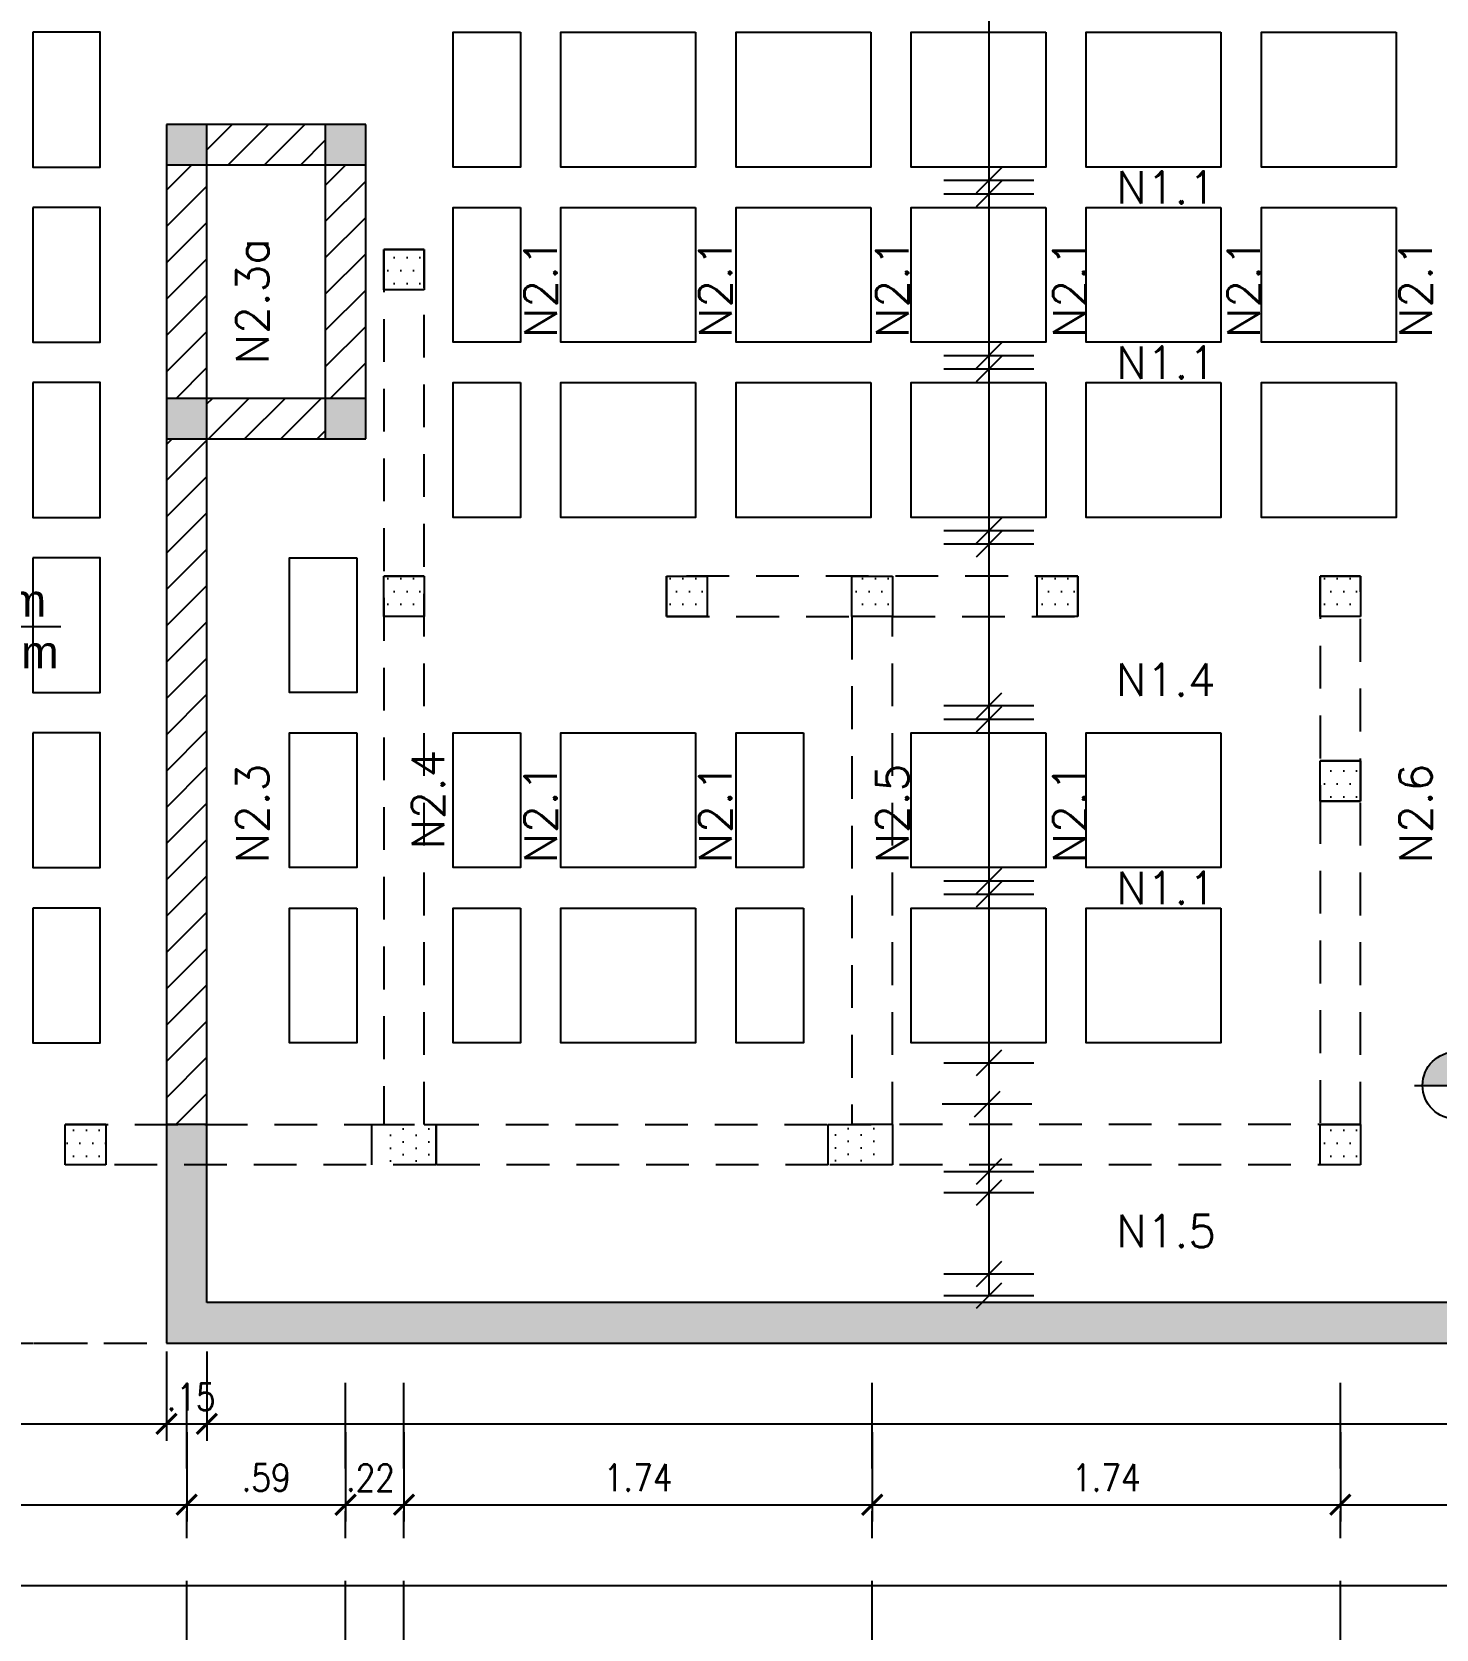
# Model space of a CAD drawing. Header units: millimetres. Extents: x -5.9 to 53.8, y -5.5 to 13.4.
# Drawn here: x -0.61 to 4.61, y -1.14 to 4.79 of the extents above; entities that cross this region are included whole.
import ezdxf
from ezdxf.enums import TextEntityAlignment as Align

# ---------------------------------------------------------------- set-up
doc = ezdxf.new("R2010")
doc.units = ezdxf.units.MM
doc.header["$LTSCALE"] = 0.05
for name, pattern in [('DASHDOT2', [12.7, 6.35, -3.175, 0, -3.175]), ('HIDDEN2', [4.7625, 3.175, -1.5875]), ('PLANTA BAJA$0$Proyecciones', [0.003, 0.002, -0.001])]:
    doc.linetypes.add(name, pattern=pattern)
for name, color, linetype in [('ACOTADO', 2, 'Continuous'), ('EJES', 1, 'DASHDOT2'), ('PLANTA ALTA$0$CONT_CORTE', 2, 'HIDDEN2'), ('PLANTA ALTA$0$PRETIL', 2, 'HIDDEN2'), ('PLANTA BAJA$0$ACHURADO', 1, 'Continuous'), ('PLANTA BAJA$0$CANT_VIS', 3, 'Continuous'), ('PLANTA BAJA$0$CONT_CORTE', 4, 'Continuous'), ('PLANTA BAJA$0$LOSA', 254, 'Continuous'), ('TEXTO_REFUERZO', 3, 'Continuous'), ('TXT_IND', 2, 'Continuous')]:
    doc.layers.add(name, color=color, linetype=linetype)
doc.styles.add('ACOTAMIENTOS', font='romans.shx', dxfattribs={"width": 0.85})
doc.styles.add('ARIAL', font='arial.ttf')
doc.styles.get("Standard").update_dxf_attribs({"font": 'romans.shx'})
doc.dimstyles.new('ACOTA_50', dxfattribs={"dimscale": 0.05, "dimtxt": 2, "dimasz": 1.5, "dimexe": 1.25, "dimexo": 0.625, "dimgap": 1, "dimtad": 1, "dimzin": 4, "dimdsep": 46, "dimtxsty": 'ACOTAMIENTOS', "dimblk1": 'ARCHTICK', "dimblk2": 'ARCHTICK', "dimsah": 1, "dimcen": 1.5, "dimclrd": 1, "dimclre": 1, "dimclrt": 256, "dimadec": 0, "dimazin": 0, "dimtfac": 1, "dimtofl": 0, "dimtmove": 2, "dimatfit": 3, "dimfxl": 0, "dimtolj": 1, "dimtzin": 0, "dimarcsym": 0})

# ---------------------------------------------------------------- blocks, each defined once
blk = doc.blocks.new('_ARCHTICK')
at = {"color": 0, "linetype": 'ByBlock', "const_width": 0.15}
blk.add_lwpolyline([(-0.5, -0.5), (0.5, 0.5)], dxfattribs=at)
blk = doc.blocks.new('*D102')
at = {"layer": 'ACOTADO', "color": 1, "lineweight": -2}
for p, q in [((-2.1507, -0.1063), (-2.1507, -0.4375)), ((-0.1075, -0.1063), (-0.1075, -0.4375)), ((-2.1507, -0.375), (-0.1075, -0.375))]:
    blk.add_line(p, q, dxfattribs=at)
at = {"layer": 'DEFPOINTS', "color": 0}
for p in [(-2.1507, -0.075), (-0.1075, -0.075), (-0.1075, -0.375)]:
    blk.add_point(p, dxfattribs=at)
at = {"layer": 'ACOTADO', "color": 1, "lineweight": -2, "xscale": 0.07500000000000001, "yscale": 0.07500000000000001, "zscale": 0.07500000000000001, "rotation": 180}
blk.add_blockref('_ARCHTICK', (-2.1507, -0.375), dxfattribs=at)
at = {"layer": 'ACOTADO', "color": 1, "lineweight": -2, "xscale": 0.07500000000000001, "yscale": 0.07500000000000001, "zscale": 0.07500000000000001}
blk.add_blockref('_ARCHTICK', (-0.1075, -0.375), dxfattribs=at)
at = {"layer": 'ACOTADO', "insert": (-1.1291, -0.275), "char_height": 0.1, "attachment_point": 5, "style": 'ACOTAMIENTOS'}
blk.add_mtext('\\A1;2.04', dxfattribs=at)
blk = doc.blocks.new('*D103')
at = {"layer": 'ACOTADO', "color": 1, "lineweight": -2}
for p, q in [((-0.1075, -0.1063), (-0.1075, -0.4375)), ((0.0425, -0.1062), (0.0425, -0.4375)), ((-0.1075, -0.375), (0.0425, -0.375))]:
    blk.add_line(p, q, dxfattribs=at)
at = {"layer": 'DEFPOINTS', "color": 0}
for p in [(-0.1075, -0.075), (0.0425, -0.075), (0.0425, -0.375)]:
    blk.add_point(p, dxfattribs=at)
at = {"layer": 'ACOTADO', "color": 1, "lineweight": -2, "xscale": 0.07500000000000001, "yscale": 0.07500000000000001, "zscale": 0.07500000000000001, "rotation": 180}
blk.add_blockref('_ARCHTICK', (-0.1075, -0.375), dxfattribs=at)
at = {"layer": 'ACOTADO', "color": 1, "lineweight": -2, "xscale": 0.07500000000000001, "yscale": 0.07500000000000001, "zscale": 0.07500000000000001}
blk.add_blockref('_ARCHTICK', (0.0425, -0.375), dxfattribs=at)
at = {"layer": 'ACOTADO', "insert": (-0.0163, -0.275), "char_height": 0.1, "attachment_point": 5, "style": 'ACOTAMIENTOS'}
blk.add_mtext('\\A1;.15', dxfattribs=at)
blk = doc.blocks.new('*D104')
at = {"layer": 'ACOTADO', "color": 1, "lineweight": -2}
for p, q in [((0.0425, -0.1062), (0.0425, -0.4375)), ((12.3429, -0.1063), (12.3429, -0.4375)), ((0.0425, -0.375), (12.3429, -0.375))]:
    blk.add_line(p, q, dxfattribs=at)
at = {"layer": 'DEFPOINTS', "color": 0}
for p in [(0.0425, -0.075), (12.3429, -0.075), (12.3429, -0.375)]:
    blk.add_point(p, dxfattribs=at)
at = {"layer": 'ACOTADO', "color": 1, "lineweight": -2, "xscale": 0.07500000000000001, "yscale": 0.07500000000000001, "zscale": 0.07500000000000001, "rotation": 180}
blk.add_blockref('_ARCHTICK', (0.0425, -0.375), dxfattribs=at)
at = {"layer": 'ACOTADO', "color": 1, "lineweight": -2, "xscale": 0.07500000000000001, "yscale": 0.07500000000000001, "zscale": 0.07500000000000001}
blk.add_blockref('_ARCHTICK', (12.3429, -0.375), dxfattribs=at)
at = {"layer": 'ACOTADO', "insert": (9.078, -0.275), "char_height": 0.1, "attachment_point": 5, "style": 'ACOTAMIENTOS'}
blk.add_mtext('\\A1;12.30', dxfattribs=at)
blk = doc.blocks.new('*D139')
at = {"layer": 'ACOTADO', "color": 1, "lineweight": -2}
for p, q in [((-2.3007, -0.4063), (-2.3007, -0.7375)), ((-0.0325, -0.4063), (-0.0325, -0.7375)), ((-2.3007, -0.675), (-0.0325, -0.675))]:
    blk.add_line(p, q, dxfattribs=at)
at = {"layer": 'DEFPOINTS', "color": 0}
for p in [(-2.3007, -0.375), (-0.0325, -0.375), (-0.0325, -0.675)]:
    blk.add_point(p, dxfattribs=at)
at = {"layer": 'ACOTADO', "color": 1, "lineweight": -2, "xscale": 0.07500000000000001, "yscale": 0.07500000000000001, "zscale": 0.07500000000000001, "rotation": 180}
blk.add_blockref('_ARCHTICK', (-2.3007, -0.675), dxfattribs=at)
at = {"layer": 'ACOTADO', "color": 1, "lineweight": -2, "xscale": 0.07500000000000001, "yscale": 0.07500000000000001, "zscale": 0.07500000000000001}
blk.add_blockref('_ARCHTICK', (-0.0325, -0.675), dxfattribs=at)
at = {"layer": 'ACOTADO', "insert": (-1.1666, -0.575), "char_height": 0.1, "attachment_point": 5, "style": 'ACOTAMIENTOS'}
blk.add_mtext('\\A1;2.27', dxfattribs=at)
blk = doc.blocks.new('*D140')
at = {"layer": 'ACOTADO', "color": 1, "lineweight": -2}
for p, q in [((-0.0325, -0.4063), (-0.0325, -0.7375)), ((0.5571, -0.4063), (0.5571, -0.7375)), ((-0.0325, -0.675), (0.5571, -0.675))]:
    blk.add_line(p, q, dxfattribs=at)
at = {"layer": 'DEFPOINTS', "color": 0}
for p in [(-0.0325, -0.375), (0.5571, -0.375), (0.5571, -0.675)]:
    blk.add_point(p, dxfattribs=at)
at = {"layer": 'ACOTADO', "color": 1, "lineweight": -2, "xscale": 0.07500000000000001, "yscale": 0.07500000000000001, "zscale": 0.07500000000000001, "rotation": 180}
blk.add_blockref('_ARCHTICK', (-0.0325, -0.675), dxfattribs=at)
at = {"layer": 'ACOTADO', "color": 1, "lineweight": -2, "xscale": 0.07500000000000001, "yscale": 0.07500000000000001, "zscale": 0.07500000000000001}
blk.add_blockref('_ARCHTICK', (0.5571, -0.675), dxfattribs=at)
at = {"layer": 'ACOTADO', "insert": (0.2623, -0.575), "char_height": 0.1, "attachment_point": 5, "style": 'ACOTAMIENTOS'}
blk.add_mtext('\\A1;.59', dxfattribs=at)
blk = doc.blocks.new('*D141')
at = {"layer": 'ACOTADO', "color": 1, "lineweight": -2}
for p, q in [((0.5571, -0.4063), (0.5571, -0.7375)), ((0.774, -0.4063), (0.774, -0.7375)), ((0.5571, -0.675), (0.774, -0.675))]:
    blk.add_line(p, q, dxfattribs=at)
at = {"layer": 'DEFPOINTS', "color": 0}
for p in [(0.5571, -0.375), (0.774, -0.375), (0.774, -0.675)]:
    blk.add_point(p, dxfattribs=at)
at = {"layer": 'ACOTADO', "color": 1, "lineweight": -2, "xscale": 0.07500000000000001, "yscale": 0.07500000000000001, "zscale": 0.07500000000000001, "rotation": 180}
blk.add_blockref('_ARCHTICK', (0.5571, -0.675), dxfattribs=at)
at = {"layer": 'ACOTADO', "color": 1, "lineweight": -2, "xscale": 0.07500000000000001, "yscale": 0.07500000000000001, "zscale": 0.07500000000000001}
blk.add_blockref('_ARCHTICK', (0.774, -0.675), dxfattribs=at)
at = {"layer": 'ACOTADO', "insert": (0.6493, -0.575), "char_height": 0.1, "attachment_point": 5, "style": 'ACOTAMIENTOS'}
blk.add_mtext('\\A1;.22', dxfattribs=at)
blk = doc.blocks.new('*D288')
at = {"layer": 'ACOTADO', "color": 1, "lineweight": -2}
for p, q in [((0.774, -0.4063), (0.774, -0.7375)), ((2.5121, -0.4063), (2.5121, -0.7375)), ((0.774, -0.675), (2.5121, -0.675))]:
    blk.add_line(p, q, dxfattribs=at)
at = {"layer": 'DEFPOINTS', "color": 0}
for p in [(0.774, -0.375), (2.5121, -0.375), (2.5121, -0.675)]:
    blk.add_point(p, dxfattribs=at)
at = {"layer": 'ACOTADO', "color": 1, "lineweight": -2, "xscale": 0.07500000000000001, "yscale": 0.07500000000000001, "zscale": 0.07500000000000001, "rotation": 180}
blk.add_blockref('_ARCHTICK', (0.774, -0.675), dxfattribs=at)
at = {"layer": 'ACOTADO', "color": 1, "lineweight": -2, "xscale": 0.07500000000000001, "yscale": 0.07500000000000001, "zscale": 0.07500000000000001}
blk.add_blockref('_ARCHTICK', (2.5121, -0.675), dxfattribs=at)
at = {"layer": 'ACOTADO', "insert": (1.643, -0.575), "char_height": 0.1, "attachment_point": 5, "style": 'ACOTAMIENTOS'}
blk.add_mtext('\\A1;1.74', dxfattribs=at)
blk = doc.blocks.new('*D289')
at = {"layer": 'ACOTADO', "color": 1, "lineweight": -2}
for p, q in [((2.5121, -0.4063), (2.5121, -0.7375)), ((4.2501, -0.4063), (4.2501, -0.7375)), ((2.5121, -0.675), (4.2501, -0.675))]:
    blk.add_line(p, q, dxfattribs=at)
at = {"layer": 'DEFPOINTS', "color": 0}
for p in [(2.5121, -0.375), (4.2501, -0.375), (4.2501, -0.675)]:
    blk.add_point(p, dxfattribs=at)
at = {"layer": 'ACOTADO', "color": 1, "lineweight": -2, "xscale": 0.07500000000000001, "yscale": 0.07500000000000001, "zscale": 0.07500000000000001, "rotation": 180}
blk.add_blockref('_ARCHTICK', (2.5121, -0.675), dxfattribs=at)
at = {"layer": 'ACOTADO', "color": 1, "lineweight": -2, "xscale": 0.07500000000000001, "yscale": 0.07500000000000001, "zscale": 0.07500000000000001}
blk.add_blockref('_ARCHTICK', (4.2501, -0.675), dxfattribs=at)
at = {"layer": 'ACOTADO', "insert": (3.3811, -0.575), "char_height": 0.1, "attachment_point": 5, "style": 'ACOTAMIENTOS'}
blk.add_mtext('\\A1;1.74', dxfattribs=at)
blk = doc.blocks.new('*D290')
at = {"layer": 'ACOTADO', "color": 1, "lineweight": -2}
for p, q in [((4.2501, -0.4063), (4.2501, -0.7375)), ((5.7381, -0.4063), (5.7381, -0.7375)), ((4.2501, -0.675), (5.7381, -0.675))]:
    blk.add_line(p, q, dxfattribs=at)
at = {"layer": 'DEFPOINTS', "color": 0}
for p in [(4.2501, -0.375), (5.7381, -0.375), (5.7381, -0.675)]:
    blk.add_point(p, dxfattribs=at)
at = {"layer": 'ACOTADO', "color": 1, "lineweight": -2, "xscale": 0.07500000000000001, "yscale": 0.07500000000000001, "zscale": 0.07500000000000001, "rotation": 180}
blk.add_blockref('_ARCHTICK', (4.2501, -0.675), dxfattribs=at)
at = {"layer": 'ACOTADO', "color": 1, "lineweight": -2, "xscale": 0.07500000000000001, "yscale": 0.07500000000000001, "zscale": 0.07500000000000001}
blk.add_blockref('_ARCHTICK', (5.7381, -0.675), dxfattribs=at)
at = {"layer": 'ACOTADO', "insert": (4.9941, -0.575), "char_height": 0.1, "attachment_point": 5, "style": 'ACOTAMIENTOS'}
blk.add_mtext('\\A1;1.49', dxfattribs=at)
blk = doc.blocks.new('*D93')
at = {"layer": 'ACOTADO', "color": 1, "lineweight": -2}
for p, q in [((-2.3007, -0.7063), (-2.3007, -1.0375)), ((25.7377, -0.7063), (25.7377, -1.0375)), ((-2.3007, -0.975), (25.7377, -0.975))]:
    blk.add_line(p, q, dxfattribs=at)
at = {"layer": 'DEFPOINTS', "color": 0}
for p in [(-2.3007, -0.675), (25.7377, -0.675), (25.7377, -0.975)]:
    blk.add_point(p, dxfattribs=at)
at = {"layer": 'ACOTADO', "color": 1, "lineweight": -2, "xscale": 0.07500000000000001, "yscale": 0.07500000000000001, "zscale": 0.07500000000000001, "rotation": 180}
blk.add_blockref('_ARCHTICK', (-2.3007, -0.975), dxfattribs=at)
at = {"layer": 'ACOTADO', "color": 1, "lineweight": -2, "xscale": 0.07500000000000001, "yscale": 0.07500000000000001, "zscale": 0.07500000000000001}
blk.add_blockref('_ARCHTICK', (25.7377, -0.975), dxfattribs=at)
at = {"layer": 'ACOTADO', "insert": (9.078, -0.875), "char_height": 0.1, "attachment_point": 5, "style": 'ACOTAMIENTOS'}
blk.add_mtext('\\A1;28.04', dxfattribs=at)
blk = doc.blocks.new('COTA50')
at = {"layer": 'TEXTO_REFUERZO', "color": 1}
blk.add_line((0, -0.125), (0, 0.125), dxfattribs=at)
at = {"layer": 'TEXTO_REFUERZO', "color": 3}
blk.add_line((-0.0354, -0.0354), (0.0354, 0.0354), dxfattribs=at)
blk = doc.blocks.new('NIVEL-PLANTA')
at = {"layer": 'TXT_IND'}
for points in [[(-0.47, 0), (-0.345, 0), (-0.345, 0.125, 0.414214)], [(-0.345, -0.125, 0.414214), (-0.22, 0), (-0.345, 0)]]:
    blk.add_hatch(color=1, dxfattribs=at).paths.add_polyline_path(points)
for p, q in [((-0.345, 0.15), (-0.345, -0.15)), ((-0.5, 0), (0.5, 0)), ((-0.22, 0), (0.5, 0))]:
    blk.add_line(p, q, dxfattribs=at)
at = {"layer": 'TXT_IND', "color": 3}
blk.add_circle((-0.345, 0), 0.125, dxfattribs=at)
at = {"layer": 'TXT_IND', "style": 'ARIAL'}
blk.add_attdef('NIVEL', text='', height=0.12, dxfattribs=at).set_placement((0.14, 0), align=Align.BOTTOM_CENTER)
at = {"layer": 'TXT_IND', "style": 'ARIAL', "width": 0.95}
blk.add_attdef('PERALTE', text='', height=0.12, dxfattribs=at).set_placement((0.14, -0.1911), align=Align.BOTTOM_CENTER)

msp = doc.modelspace()

# ---------------------------------------------------------------- hatches: boundary and pattern name
at = {"layer": 'PLANTA ALTA$0$PRETIL'}
h = msp.add_hatch(dxfattribs=at)
h.set_pattern_fill('DOTS', color=256, scale=0.03)
h.paths.add_polyline_path([(0.849, 3.9838), (0.699, 3.9838), (0.699, 3.8338), (0.849, 3.8338)])
h = msp.add_hatch(dxfattribs=at)
h.set_pattern_fill('DOTS', color=256, scale=0.03)
h.paths.add_polyline_path([(0.849, 2.771), (0.699, 2.771), (0.699, 2.621), (0.849, 2.621)])
h = msp.add_hatch(dxfattribs=at)
h.set_pattern_fill('DOTS', color=256, scale=0.03)
h.paths.add_polyline_path([(1.899, 2.771), (1.749, 2.771), (1.749, 2.621), (1.899, 2.621)])
h = msp.add_hatch(dxfattribs=at)
h.set_pattern_fill('DOTS', color=256, scale=0.03)
h.paths.add_polyline_path([(2.5871, 2.771), (2.4371, 2.771), (2.4371, 2.621), (2.5871, 2.621)])
h = msp.add_hatch(dxfattribs=at)
h.set_pattern_fill('DOTS', color=256, scale=0.03)
h.paths.add_polyline_path([(3.2751, 2.771), (3.1251, 2.771), (3.1251, 2.621), (3.2751, 2.621)])
h = msp.add_hatch(dxfattribs=at)
h.set_pattern_fill('DOTS', color=256, scale=0.03)
h.paths.add_polyline_path([(4.3251, 2.771), (4.1751, 2.771), (4.1751, 2.621), (4.3251, 2.621)])
h = msp.add_hatch(dxfattribs=at)
h.set_pattern_fill('DOTS', color=256, scale=0.03)
h.paths.add_polyline_path([(4.3251, 2.086), (4.1751, 2.086), (4.1751, 1.936), (4.3251, 1.936)])
h = msp.add_hatch(dxfattribs=at)
h.set_pattern_fill('DOTS', color=256, scale=0.03)
h.paths.add_polyline_path([(-0.3332, 0.736), (-0.4832, 0.736), (-0.4832, 0.586), (-0.3332, 0.586)])
h = msp.add_hatch(dxfattribs=at)
h.set_pattern_fill('DOTS', color=256, scale=0.03, angle=90)
h.set_pattern_definition([(90, (7.200523, 2.88671), (-0.047625, 0.0238125), [0, -0.047625])])
h.paths.add_polyline_path([(0.693, 0.736), (0.693, 0.586), (0.893, 0.586), (0.893, 0.736)])
h = msp.add_hatch(dxfattribs=at)
h.set_pattern_fill('DOTS', color=256, scale=0.03, angle=-90)
h.set_pattern_definition([(270, (-3.958503, -1.56471), (0.047625, -0.0238125), [0, -0.047625])])
h.paths.add_polyline_path([(2.549, 0.586), (2.549, 0.736), (2.349, 0.736), (2.349, 0.586)])
h = msp.add_hatch(dxfattribs=at)
h.set_pattern_fill('DOTS', color=256, scale=0.03)
h.paths.add_polyline_path([(4.3251, 0.736), (4.1751, 0.736), (4.1751, 0.586), (4.3251, 0.586)])
at = {"layer": 'PLANTA BAJA$0$ACHURADO'}
h = msp.add_hatch(color=252, dxfattribs=at)
h.dxf.hatch_style = 1
h.paths.add_polyline_path([(24.9803, 7.3819), (24.9494, 7.4044), (24.8458, 7.3935), (25.4848, 1.3137), (25.4893, 1.3099), (25.4853, 1.3095), (25.615, 0.075), (24.4555, 0.075), (23.3221, 0.075), (23.3047, 0.2399), (23.1556, 0.2242), (23.1712, 0.075), (20.0577, 0.075), (20.0577, 0.225), (19.9077, 0.225), (19.9077, 0.075), (16.2038, 0.075), (16.2038, 0.225), (16.0538, 0.225), (16.0538, 0.075), (12.4929, 0.075), (12.4929, 0.736), (12.3429, 0.736), (12.3429, 0.075), (0.0425, 0.075), (0.0425, 0.736), (-0.1075, 0.736), (-0.1075, -0.075), (25.6746, -0.075), (25.7631, -0.0657)])
h = msp.add_hatch(color=252, dxfattribs=at)
h.dxf.hatch_style = 1
h.paths.add_polyline_path([(0.0425, 4.4471), (-0.1075, 4.4471), (-0.1075, 4.2971), (0.0425, 4.2971)])
h = msp.add_hatch(dxfattribs=at)
h.set_pattern_fill('ANSI31', color=256, scale=0.03)
h.paths.add_polyline_path([(0.4821, 4.4471), (0.0425, 4.4471), (0.0425, 4.2971), (0.4821, 4.2971)])
h = msp.add_hatch(color=252, dxfattribs=at)
h.dxf.hatch_style = 1
h.paths.add_polyline_path([(0.6321, 4.4471), (0.4821, 4.4471), (0.4821, 4.2971), (0.6321, 4.2971)])
h = msp.add_hatch(dxfattribs=at)
h.set_pattern_fill('ANSI31', color=256, scale=0.03)
h.paths.add_polyline_path([(0.0425, 4.2971), (-0.1075, 4.2971), (-0.1075, 3.4308), (0.0425, 3.4308)])
h = msp.add_hatch(dxfattribs=at)
h.set_pattern_fill('ANSI31', color=256, scale=0.03)
h.set_pattern_definition([(45, (0.0325, 0), (-0.067352, 0.067352), [])])
h.paths.add_polyline_path([(0.6321, 4.2971), (0.4821, 4.2971), (0.4821, 3.4308), (0.6321, 3.4308)])
h = msp.add_hatch(color=252, dxfattribs=at)
h.dxf.hatch_style = 1
h.paths.add_polyline_path([(0.0425, 3.4308), (-0.1075, 3.4308), (-0.1075, 3.2808), (0.0425, 3.2808)])
h = msp.add_hatch(dxfattribs=at)
h.set_pattern_fill('ANSI31', color=256, scale=0.03)
h.paths.add_polyline_path([(0.4821, 3.4308), (0.0425, 3.4308), (0.0425, 3.2808), (0.4821, 3.2808)])
h = msp.add_hatch(color=252, dxfattribs=at)
h.dxf.hatch_style = 1
h.paths.add_polyline_path([(0.6321, 3.4308), (0.4821, 3.4308), (0.4821, 3.2808), (0.6321, 3.2808)])
h = msp.add_hatch(dxfattribs=at)
h.set_pattern_fill('ANSI31', color=256, scale=0.03)
h.paths.add_polyline_path([(0.0425, 3.2808), (-0.1075, 3.2808), (-0.1075, 0.736), (0.0425, 0.736)])

# ---------------------------------------------------------------- linework, layer by layer
at = {"layer": 'EJES'}
for p, q in [((-0.0325, -1.275), (-0.0325, -0.075)), ((0.5571, -1.275), (0.5571, -0.075)), ((2.5121, -1.275), (2.5121, -0.075)), ((4.2501, -1.275), (4.2501, -0.075))]:
    msp.add_line(p, q, dxfattribs=at)
msp.add_lwpolyline([(0.774, -1.275), (0.774, -0.075)], dxfattribs=at)
at = {"layer": 'PLANTA ALTA$0$CONT_CORTE'}
for p, q in [((0.699, 3.9838), (0.699, 0.736)), ((0.849, 3.9838), (0.699, 3.9838)), ((0.849, 3.9838), (0.699, 3.9838)), ((0.849, 0.736), (0.849, 3.9838)), ((0.849, 2.771), (0.699, 2.771)), ((3.2751, 2.771), (1.749, 2.771)), ((1.749, 2.771), (1.749, 2.621)), ((3.2751, 2.621), (3.2751, 2.771)), ((4.3251, 2.771), (4.1751, 2.771)), ((4.1751, 2.771), (4.1751, 1.936)), ((4.3251, 1.936), (4.3251, 2.771)), ((1.749, 2.621), (2.4371, 2.621)), ((2.4371, 2.621), (2.4371, 0.736)), ((2.5871, 2.621), (3.2751, 2.621)), ((2.5871, 0.736), (2.5871, 2.621)), ((4.3251, 2.086), (4.1751, 2.086)), ((4.1751, 1.936), (4.3251, 1.936)), ((-0.4832, 0.736), (0.699, 0.736)), ((-0.4832, 0.586), (-0.4832, 0.736)), ((-0.3332, 0.736), (-0.4832, 0.736)), ((0.849, 0.736), (0.893, 0.736)), ((0.893, 0.586), (0.893, 0.736)), ((2.349, 0.736), (2.4371, 0.736)), ((2.349, 0.586), (2.349, 0.736)), ((2.5871, 0.736), (2.4371, 0.736)), ((4.3251, 0.736), (2.5871, 0.736)), ((4.3251, 0.736), (4.1751, 0.736)), ((4.3251, 0.736), (4.3251, 0.586)), ((0.893, 0.586), (-0.4832, 0.586)), ((4.3251, 0.586), (2.349, 0.586))]:
    msp.add_line(p, q, dxfattribs=at)
for points in [[(0.699, 3.9838), (0.849, 3.9838), (0.849, 3.8338), (0.699, 3.8338)], [(0.699, 2.771), (0.849, 2.771), (0.849, 2.621), (0.699, 2.621)], [(1.749, 2.771), (1.899, 2.771), (1.899, 2.621), (1.749, 2.621)], [(2.4371, 2.771), (2.5871, 2.771), (2.5871, 2.621), (2.4371, 2.621)], [(3.1251, 2.771), (3.2751, 2.771), (3.2751, 2.621), (3.1251, 2.621)], [(4.1751, 2.771), (4.3251, 2.771), (4.3251, 2.621), (4.1751, 2.621)], [(4.1751, 2.086), (4.3251, 2.086), (4.3251, 1.936), (4.1751, 1.936)], [(-0.4832, 0.736), (-0.3332, 0.736), (-0.3332, 0.586), (-0.4832, 0.586)], [(0.893, 0.736), (0.893, 0.586), (0.6549, 0.586), (0.6549, 0.736)], [(2.5871, 0.736), (2.5871, 0.586), (2.349, 0.586), (2.349, 0.736)], [(4.1751, 0.736), (4.3251, 0.736), (4.3251, 0.586), (4.1751, 0.586)]]:
    msp.add_lwpolyline(points, close=True, dxfattribs=at)
at = {"layer": 'PLANTA ALTA$0$PRETIL'}
for p, q in [((4.1751, 1.936), (4.1751, 0.736)), ((4.3251, 0.736), (4.3251, 1.936)), ((0.893, 0.736), (2.349, 0.736)), ((2.349, 0.586), (0.893, 0.586)), ((-2.1507, -0.075), (15.1141, -0.075))]:
    msp.add_line(p, q, dxfattribs=at)
at = {"layer": 'PLANTA BAJA$0$CANT_VIS', "linetype": 'PLANTA BAJA$0$Proyecciones'}
msp.add_lwpolyline([(-0.1075, 6.5075), (-2.3007, 6.5075), (-2.3007, -0.075), (-0.1075, -0.075)], dxfattribs=at)
at = {"layer": 'PLANTA BAJA$0$CONT_CORTE'}
for p, q in [((-0.1075, 4.4471), (-0.1075, -0.075)), ((0.6321, 4.4471), (-0.1075, 4.4471)), ((0.0425, 0.075), (0.0425, 4.4478)), ((0.4821, 4.4471), (0.4821, 3.2808)), ((0.6321, 3.2808), (0.6321, 4.4471)), ((-0.1075, 4.2971), (0.6321, 4.2971)), ((0.6321, 3.4308), (-0.1075, 3.4308)), ((-0.1075, 3.2808), (0.6321, 3.2808)), ((0.0425, 0.736), (-0.1075, 0.736)), ((12.3429, 0.075), (0.0425, 0.075)), ((-0.1075, -0.075), (25.6746, -0.075))]:
    msp.add_line(p, q, dxfattribs=at)
at = {"layer": 'PLANTA BAJA$0$LOSA', "color": 1}
for points in [[(-0.6041, 4.7892), (-0.6041, 4.2892), (-0.3541, 4.2892), (-0.3541, 4.7892)], [(1.2067, 4.7892), (1.2067, 4.2892), (0.9567, 4.2892), (0.9567, 4.7892)], [(1.8567, 4.7892), (1.8567, 4.2892), (1.3567, 4.2892), (1.3567, 4.7892)], [(2.5067, 4.7892), (2.5067, 4.2892), (2.0067, 4.2892), (2.0067, 4.7892)], [(3.1567, 4.7892), (3.1567, 4.2892), (2.6567, 4.2892), (2.6567, 4.7892)], [(3.8067, 4.7892), (3.8067, 4.2892), (3.3067, 4.2892), (3.3067, 4.7892)], [(4.4567, 4.7892), (4.4567, 4.2892), (3.9567, 4.2892), (3.9567, 4.7892)], [(-0.6041, 4.1392), (-0.6041, 3.6392), (-0.3541, 3.6392), (-0.3541, 4.1392)], [(1.2067, 4.1392), (1.2067, 3.6392), (0.9567, 3.6392), (0.9567, 4.1392)], [(1.8567, 4.1392), (1.8567, 3.6392), (1.3567, 3.6392), (1.3567, 4.1392)], [(2.5067, 4.1392), (2.5067, 3.6392), (2.0067, 3.6392), (2.0067, 4.1392)], [(3.1567, 4.1392), (3.1567, 3.6392), (2.6567, 3.6392), (2.6567, 4.1392)], [(3.8067, 4.1392), (3.8067, 3.6392), (3.3067, 3.6392), (3.3067, 4.1392)], [(4.4567, 4.1392), (4.4567, 3.6392), (3.9567, 3.6392), (3.9567, 4.1392)], [(-0.6041, 3.4892), (-0.6041, 2.9892), (-0.3541, 2.9892), (-0.3541, 3.4892)], [(1.2067, 3.4892), (1.2067, 2.9892), (0.9567, 2.9892), (0.9567, 3.4892)], [(1.8567, 3.4892), (1.8567, 2.9892), (1.3567, 2.9892), (1.3567, 3.4892)], [(2.5067, 3.4892), (2.5067, 2.9892), (2.0067, 2.9892), (2.0067, 3.4892)], [(3.1567, 3.4892), (3.1567, 2.9892), (2.6567, 2.9892), (2.6567, 3.4892)], [(3.8067, 3.4892), (3.8067, 2.9892), (3.3067, 2.9892), (3.3067, 3.4892)], [(4.4567, 3.4892), (4.4567, 2.9892), (3.9567, 2.9892), (3.9567, 3.4892)], [(-0.6041, 2.8392), (-0.6041, 2.3392), (-0.3541, 2.3392), (-0.3541, 2.8392)], [(0.5996, 2.8392), (0.5996, 2.3392), (0.3496, 2.3392), (0.3496, 2.8392)], [(-0.6041, 2.1892), (-0.6041, 1.6892), (-0.3541, 1.6892), (-0.3541, 2.1892)], [(0.5996, 2.1892), (0.5996, 1.6892), (0.3496, 1.6892), (0.3496, 2.1892)], [(1.2067, 2.1892), (1.2067, 1.6892), (0.9567, 1.6892), (0.9567, 2.1892)], [(1.8567, 2.1892), (1.8567, 1.6892), (1.3567, 1.6892), (1.3567, 2.1892)], [(2.2567, 2.1892), (2.2567, 1.6892), (2.0067, 1.6892), (2.0067, 2.1892)], [(3.1567, 2.1892), (3.1567, 1.6892), (2.6567, 1.6892), (2.6567, 2.1892)], [(3.8067, 2.1892), (3.8067, 1.6892), (3.3067, 1.6892), (3.3067, 2.1892)], [(-0.6041, 1.5392), (-0.6041, 1.0392), (-0.3541, 1.0392), (-0.3541, 1.5392)], [(0.5996, 1.5392), (0.5996, 1.0392), (0.3496, 1.0392), (0.3496, 1.5392)], [(1.2067, 1.5392), (1.2067, 1.0392), (0.9567, 1.0392), (0.9567, 1.5392)], [(1.8567, 1.5392), (1.8567, 1.0392), (1.3567, 1.0392), (1.3567, 1.5392)], [(2.2567, 1.5392), (2.2567, 1.0392), (2.0067, 1.0392), (2.0067, 1.5392)], [(3.1567, 1.5392), (3.1567, 1.0392), (2.6567, 1.0392), (2.6567, 1.5392)], [(3.8067, 1.5392), (3.8067, 1.0392), (3.3067, 1.0392), (3.3067, 1.5392)]]:
    msp.add_lwpolyline(points, close=True, dxfattribs=at)
at = {"layer": 'TEXTO_REFUERZO', "color": 1}
msp.add_line((2.9452, 7.6904), (2.9452, 0.1), dxfattribs=at)

# ---------------------------------------------------------------- block references
at = {"layer": 'TEXTO_REFUERZO', "xscale": -1.3333, "yscale": 1.3333, "zscale": 1.3333, "rotation": 90}
for p in [(2.9452, 4.2392), (2.9452, 4.1892), (2.9452, 3.5892), (2.9452, 3.5392), (2.9452, 2.9392), (2.9452, 2.8892), (2.9452, 2.2892), (2.9452, 2.2392), (2.9452, 1.6392), (2.9452, 1.5892), (2.9452, 0.9642), (2.9382, 0.811), (2.9452, 0.561), (2.9452, 0.4823), (2.9452, 0.1803), (2.9452, 0.1)]:
    msp.add_blockref('COTA50', p, dxfattribs=at)
at = {"layer": 'TXT_IND'}
ref = msp.add_blockref('NIVEL-PLANTA', (-0.9993, 2.5845), dxfattribs=at)
ref.add_attrib('NIVEL', '+3.00 m', dxfattribs={"height": 0.12, "style": 'ARIAL'}).set_placement((-0.8593, 2.5845), align=Align.BOTTOM_CENTER)
ref.add_attrib('PERALTE', 'h=0.35 m', dxfattribs={"height": 0.12, "style": 'ARIAL'}).set_placement((-0.8593, 2.3934), align=Align.BOTTOM_CENTER)
ref = msp.add_blockref('NIVEL-PLANTA', (5.0251, 0.8811), dxfattribs=at)
ref.add_attrib('NIVEL', '+3.00 m', dxfattribs={"height": 0.12, "style": 'ARIAL'}).set_placement((5.1651, 0.8811), align=Align.BOTTOM_CENTER)
ref.add_attrib('PERALTE', 'h=0.35 m', dxfattribs={"height": 0.12, "style": 'ARIAL'}).set_placement((5.1651, 0.69), align=Align.BOTTOM_CENTER)

# ---------------------------------------------------------------- texts
at = {"layer": 'TXT_IND', "color": 4, "char_height": 0.12, "attachment_point": 6}
for s, insert in [('N1.1', (3.7886, 4.2137)), ('N1.1', (3.7886, 3.5638)), ('N1.1', (3.7886, 1.6138)), ('N1.5', (3.7886, 0.3406))]:
    msp.add_mtext(s, dxfattribs=dict(at, insert=insert))
at = {"layer": 'TXT_IND', "color": 4, "char_height": 0.12, "attachment_point": 6, "rotation": 90}
for s, insert in [('N2.3a', (0.2117, 4.0249)), ('N2.1', (1.2809, 4.0249)), ('N2.1', (1.9295, 4.0249)), ('N2.1', (2.5867, 4.0249)), ('N2.1', (3.2439, 4.0249)), ('N2.1', (3.8916, 4.0249)), ('N2.1', (4.5291, 4.0249)), ('N2.4', (0.8633, 2.1269)), ('N2.3', (0.2117, 2.0749)), ('N2.1', (1.2809, 2.0749)), ('N2.1', (1.9295, 2.0749)), ('N2.5', (2.5867, 2.0749)), ('N2.1', (3.2439, 2.0749)), ('N2.6', (4.5291, 2.0749))]:
    msp.add_mtext(s, dxfattribs=dict(at, insert=insert))
at = {"layer": 'TXT_IND', "color": 4, "insert": (3.7873, 2.3863), "char_height": 0.12, "width": 0.497143, "attachment_point": 6}
msp.add_mtext('N1.4', dxfattribs=at)

# ---------------------------------------------------------------- dimensions: what is measured, and where the dimension line sits
at = {"layer": 'ACOTADO'}
for base, p1, p2, picture, middle in [((-0.1075, -0.375), (-2.1507, -0.075), (-0.1075, -0.075), '*D102', (-1.1291, -0.275)), ((-0.0325, -0.675), (-2.3007, -0.375), (-0.0325, -0.375), '*D139', (-1.1666, -0.575)), ((0.5571, -0.675), (-0.0325, -0.375), (0.5571, -0.375), '*D140', (0.2623, -0.575)), ((2.5121, -0.675), (0.774, -0.375), (2.5121, -0.375), '*D288', (1.643, -0.575)), ((4.2501, -0.675), (2.5121, -0.375), (4.2501, -0.375), '*D289', (3.3811, -0.575)), ((5.7381, -0.675), (4.2501, -0.375), (5.7381, -0.375), '*D290', (4.9941, -0.575))]:
    dim = msp.add_linear_dim(base=base, p1=p1, p2=p2, dimstyle='ACOTA_50', dxfattribs=at)
    dim.commit()
    dim.dimension.update_dxf_attribs({"geometry": picture, "text_midpoint": middle})
for base, p1, p2, picture, middle in [((0.0425, -0.375), (-0.1075, -0.075), (0.0425, -0.075), '*D103', (-0.0163, -0.275)), ((12.3429, -0.375), (0.0425, -0.075), (12.3429, -0.075), '*D104', (9.078, -0.275)), ((0.774, -0.675), (0.5571, -0.375), (0.774, -0.375), '*D141', (0.6493, -0.575)), ((25.7377, -0.975), (-2.3007, -0.675), (25.7377, -0.675), '*D93', (9.078, -0.875))]:
    dim = msp.add_linear_dim(base=base, p1=p1, p2=p2, dimstyle='ACOTA_50', dxfattribs=at)
    dim.commit()
    dim.dimension.update_dxf_attribs({"geometry": picture, "text_midpoint": middle, "dimtype": 160})

doc.saveas('drawing.dxf')
